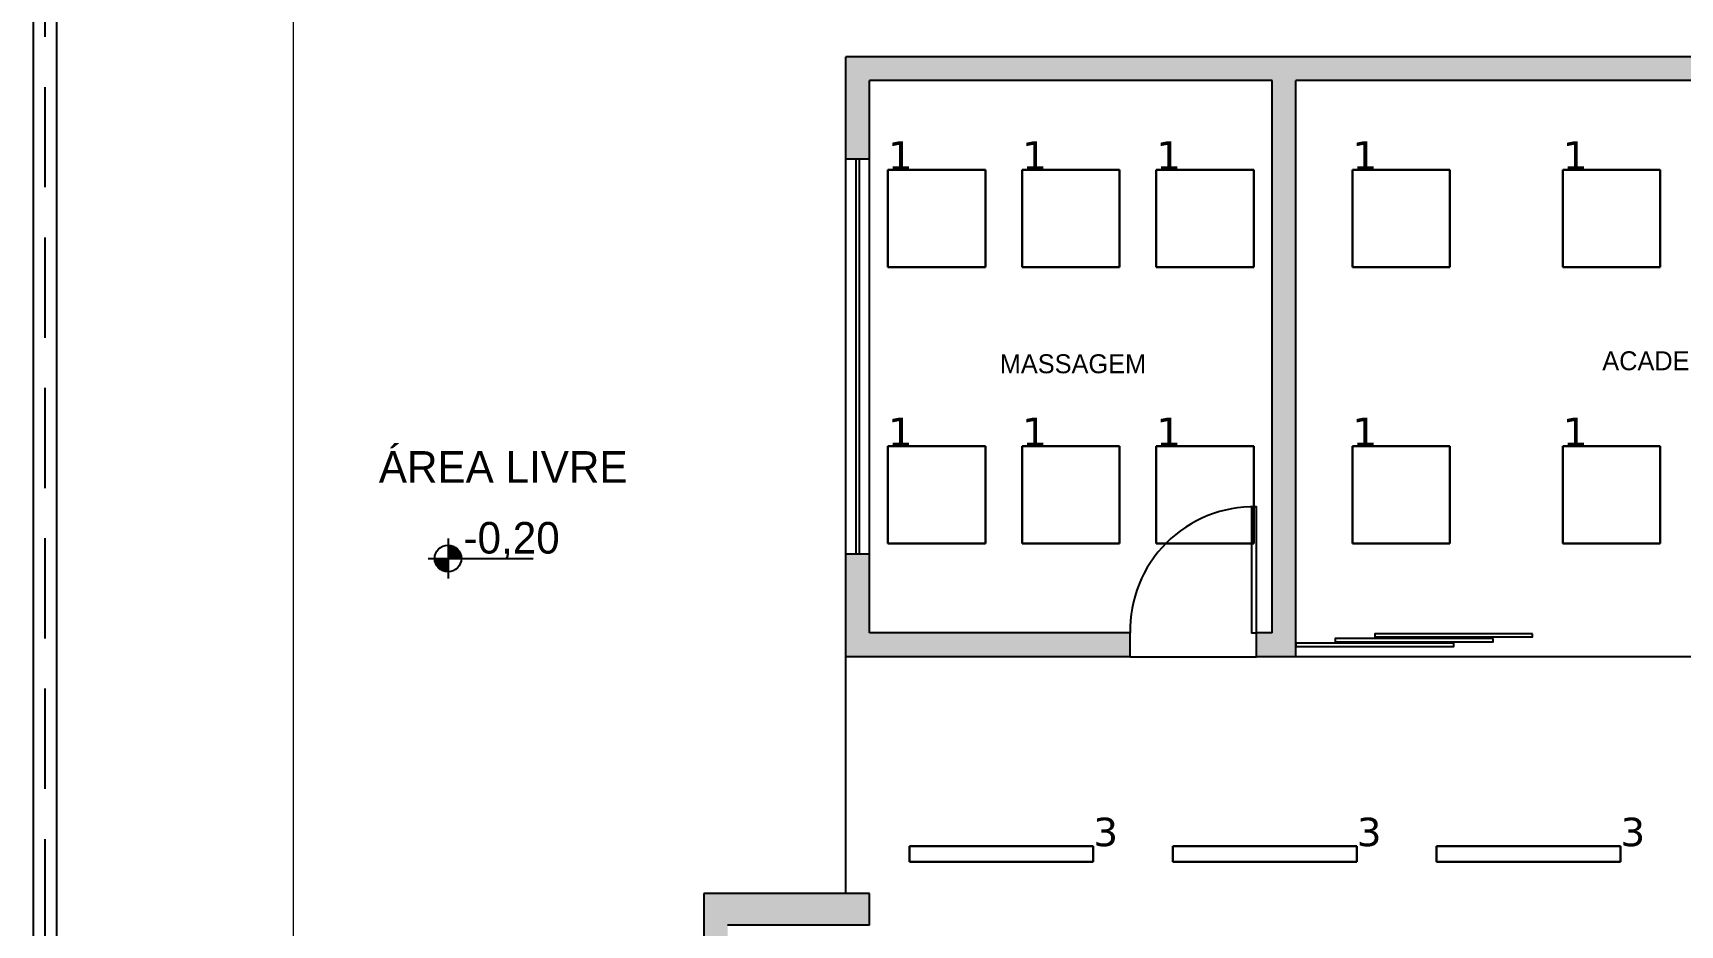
# Model space of a CAD drawing. Header units: metres. Extents: x 3021.9 to 3079.2, y 2067.5 to 2122.4.
# Drawn here: x 3021.86 to 3032.3, y 2108.43 to 2114.08 of the extents above; entities that cross this region are included whole.
import ezdxf

# ---------------------------------------------------------------- set-up
doc = ezdxf.new("R2010")
doc.units = ezdxf.units.M
doc.linetypes.add('HIDDEN', pattern=[9.525, 6.35, -3.175])
for name, color, linetype in [('1', 1, 'Continuous'), ('2', 44, 'Continuous'), ('3', 3, 'Continuous'), ('5', 5, 'Continuous'), ('projecao', 8, 'HIDDEN'), ('Texto', 44, 'Continuous')]:
    doc.layers.add(name, color=color, linetype=linetype)
doc.layers.add('DLX_LUM', color=7, linetype='Continuous', true_color=0x7f7f7f)
doc.layers.add('DLX_LUMKEY_IDX', color=7, linetype='Continuous', true_color=0x969696)
doc.styles.add('ROMANS', font='romans')
doc.styles.add('style1', font='GOTHIC.TTF')
doc.styles.add('TableTextStyle', font='')
doc.styles.get('TableTextStyle').set_extended_font_data('VERDANA.TTF')

# ---------------------------------------------------------------- blocks, each defined once
blk = doc.blocks.new('NIV_PL')
for p, q in [((0, 0.15), (0, -0.15)), ((-0.15, 0), (0.638, 0))]:
    blk.add_line(p, q)
at = {"const_width": 0.1}
for points in [[(-0.05, 0, 0.414214), (0, -0.05, 1)], [(0.05, 0, 0.414214), (0, 0.05, 1)]]:
    blk.add_lwpolyline(points, format="xyb", dxfattribs=at)
blk.add_circle((0, 0), 0.1)
at = {"color": 2, "style": 'ROMANS'}
blk.add_attdef('NIVEL', (0.116, 0.037), '', height=0.1, dxfattribs=at)

msp = doc.modelspace()

# ---------------------------------------------------------------- hatches: boundary and pattern name
at = {"linetype": 'Continuous'}
h = msp.add_hatch(color=251, dxfattribs=at)
h.paths.add_polyline_path([(3026.112, 2104.032), (3026.112, 2101.632), (3027.162, 2101.632), (3027.162, 2101.832), (3026.262, 2101.832), (3026.262, 2104.032)])
h.paths.add_polyline_path([(3026.112, 2108.632), (3026.112, 2106.532), (3027.012, 2106.532), (3027.012, 2106.682), (3026.262, 2106.682), (3026.262, 2107.282), (3027.012, 2107.282), (3027.012, 2107.432), (3026.262, 2107.432), (3026.262, 2108.432), (3027.162, 2108.432), (3027.162, 2108.632)])
h.paths.add_polyline_path([(3027.012, 2110.782), (3027.012, 2110.132), (3028.812, 2110.132), (3028.812, 2110.282), (3027.162, 2110.282), (3027.162, 2110.782)], flags=17)
h.paths.add_polyline_path([(3027.012, 2113.932), (3027.012, 2113.282), (3027.162, 2113.282), (3027.162, 2113.782), (3029.712, 2113.782), (3029.712, 2110.282), (3029.612, 2110.282), (3029.612, 2110.132), (3029.862, 2110.132), (3029.862, 2113.782), (3033.862, 2113.782), (3033.862, 2113.282), (3034.012, 2113.282), (3034.012, 2113.932)])
h.paths.add_polyline_path([(3033.312, 2100.132), (3033.312, 2099.982), (3033.862, 2099.982), (3033.862, 2097.482), (3032.937, 2097.482), (3032.937, 2097.332), (3034.012, 2097.332), (3034.012, 2100.132)])
h.paths.add_polyline_path([(3031.262, 2099.432), (3031.262, 2100.132), (3031.012, 2100.132), (3031.012, 2099.982), (3031.112, 2099.982), (3031.112, 2099.282), (3031.787, 2099.282), (3031.787, 2097.482), (3031.787, 2097.332), (3031.937, 2097.332), (3031.937, 2097.482), (3031.937, 2099.282), (3032.612, 2099.282), (3032.612, 2099.982), (3032.712, 2099.982), (3032.712, 2100.132), (3032.462, 2100.132), (3032.462, 2099.432)])
h.paths.add_polyline_path([(3029.612, 2100.132), (3029.612, 2099.982), (3029.712, 2099.982), (3029.712, 2097.482), (3027.162, 2097.482), (3027.162, 2097.982), (3027.012, 2097.982), (3027.012, 2097.332), (3030.787, 2097.332), (3030.787, 2097.482), (3029.862, 2097.482), (3029.862, 2099.982), (3030.412, 2099.982), (3030.412, 2100.132)])
h.paths.add_polyline_path([(3027.012, 2100.132), (3027.012, 2099.482), (3027.162, 2099.482), (3027.162, 2099.982), (3028.812, 2099.982), (3028.812, 2100.132)], flags=17)

# ---------------------------------------------------------------- linework, layer by layer
at = {"layer": '1', "linetype": 'Continuous', "lineweight": 13}
msp.add_line((3023.512, 2097.832), (3023.512, 2116.832), dxfattribs=at)
at = {"layer": '1'}
for p, q in [((3027.012, 2110.782), (3027.012, 2113.282)), ((3027.077, 2110.782), (3027.077, 2113.282)), ((3027.097, 2110.782), (3027.097, 2113.282)), ((3027.162, 2110.782), (3027.162, 2113.282)), ((3028.812, 2110.132), (3029.612, 2110.132))]:
    msp.add_line(p, q, dxfattribs=at)
at = {"layer": '1', "linetype": 'Continuous'}
for p, q in [((3027.012, 2108.632), (3027.012, 2110.132)), ((3032.862, 2110.132), (3029.862, 2110.132))]:
    msp.add_line(p, q, dxfattribs=at)
for points in [[(3030.862, 2110.217), (3029.862, 2110.217), (3029.862, 2110.197), (3030.862, 2110.197)], [(3031.112, 2110.247), (3030.112, 2110.247), (3030.112, 2110.227), (3031.112, 2110.227)], [(3031.362, 2110.277), (3030.362, 2110.277), (3030.362, 2110.257), (3031.362, 2110.257)]]:
    msp.add_lwpolyline(points, close=True, dxfattribs=at)
at = {"layer": '1'}
msp.add_arc((3029.597, 2110.297), 0.785, 88.9053, 181.0947, dxfattribs=at)
at = {"layer": '2'}
msp.add_lwpolyline([(3029.612, 2110.282), (3029.612, 2111.082), (3029.582, 2111.082), (3029.582, 2110.282)], close=True, dxfattribs=at)
at = {"layer": '3'}
for points in [[(3066.012, 2120.482), (3021.862, 2120.482), (3021.862, 2080.182), (3041.512, 2080.182)], [(3022.012, 2080.332), (3022.012, 2120.332)]]:
    msp.add_lwpolyline(points, dxfattribs=at)
at = {"layer": '5', "linetype": 'Continuous'}
for p, q in [((3027.012, 2113.282), (3027.012, 2113.932)), ((3034.012, 2113.932), (3027.012, 2113.932)), ((3027.162, 2113.282), (3027.162, 2113.782)), ((3029.712, 2113.782), (3027.162, 2113.782)), ((3029.712, 2110.282), (3029.712, 2113.782)), ((3029.862, 2110.132), (3029.862, 2113.782)), ((3033.862, 2113.782), (3029.862, 2113.782)), ((3027.162, 2113.282), (3027.012, 2113.282)), ((3027.012, 2110.132), (3027.012, 2110.782)), ((3027.162, 2110.782), (3027.012, 2110.782)), ((3027.162, 2110.282), (3027.162, 2110.782)), ((3028.812, 2110.282), (3027.162, 2110.282)), ((3029.712, 2110.282), (3029.612, 2110.282)), ((3028.812, 2110.132), (3027.012, 2110.132)), ((3029.862, 2110.132), (3029.612, 2110.132))]:
    msp.add_line(p, q, dxfattribs=at)
at = {"layer": '5'}
for p, q in [((3028.812, 2110.132), (3028.812, 2110.282)), ((3029.612, 2110.132), (3029.612, 2110.282)), ((3026.112, 2108.632), (3026.112, 2106.532)), ((3027.162, 2108.632), (3026.112, 2108.632)), ((3027.162, 2108.432), (3027.162, 2108.632)), ((3027.162, 2108.432), (3026.262, 2108.432))]:
    msp.add_line(p, q, dxfattribs=at)
at = {"layer": 'DLX_LUM'}
for points in [[(3027.278, 2112.599, 0), (3027.278, 2113.216, 0)], [(3027.278, 2113.216, 0), (3027.278, 2113.216, 0)], [(3027.278, 2113.216, 0), (3027.278, 2112.599, 0)], [(3027.278, 2113.216, 0), (3027.895, 2113.216, 0)], [(3027.895, 2113.216, 0), (3027.278, 2113.216, 0)], [(3027.278, 2113.216, 0), (3027.278, 2113.216, 0)], [(3027.895, 2113.216, 0), (3027.278, 2113.216, 0)], [(3027.278, 2113.216, 0), (3027.278, 2112.599, 0)], [(3027.278, 2112.599, 0), (3027.278, 2113.216, 0)], [(3027.278, 2113.216, 0), (3027.895, 2113.216, 0)], [(3027.895, 2113.216, 0), (3027.895, 2113.216, 0)], [(3027.895, 2113.216, 0), (3027.895, 2112.599, 0)], [(3027.895, 2112.599, 0), (3027.895, 2113.216, 0)], [(3027.895, 2113.216, 0), (3027.895, 2113.216, 0)], [(3027.895, 2112.599, 0), (3027.895, 2113.216, 0)], [(3027.895, 2113.216, 0), (3027.895, 2112.599, 0)], [(3028.128, 2112.599, 0), (3028.128, 2113.216, 0)], [(3028.128, 2113.216, 0), (3028.128, 2113.216, 0)], [(3028.128, 2113.216, 0), (3028.128, 2112.599, 0)], [(3028.128, 2113.216, 0), (3028.745, 2113.216, 0)], [(3028.745, 2113.216, 0), (3028.128, 2113.216, 0)], [(3028.128, 2113.216, 0), (3028.128, 2113.216, 0)], [(3028.745, 2113.216, 0), (3028.128, 2113.216, 0)], [(3028.128, 2113.216, 0), (3028.128, 2112.599, 0)], [(3028.128, 2112.599, 0), (3028.128, 2113.216, 0)], [(3028.128, 2113.216, 0), (3028.745, 2113.216, 0)], [(3028.745, 2113.216, 0), (3028.745, 2113.216, 0)], [(3028.745, 2113.216, 0), (3028.745, 2112.599, 0)], [(3028.745, 2112.599, 0), (3028.745, 2113.216, 0)], [(3028.745, 2113.216, 0), (3028.745, 2113.216, 0)], [(3028.745, 2112.599, 0), (3028.745, 2113.216, 0)], [(3028.745, 2113.216, 0), (3028.745, 2112.599, 0)], [(3028.978, 2112.599, 0), (3028.978, 2113.216, 0)], [(3028.978, 2113.216, 0), (3028.978, 2113.216, 0)], [(3028.978, 2113.216, 0), (3028.978, 2112.599, 0)], [(3028.978, 2113.216, 0), (3029.595, 2113.216, 0)], [(3029.595, 2113.216, 0), (3028.978, 2113.216, 0)], [(3028.978, 2113.216, 0), (3028.978, 2113.216, 0)], [(3029.595, 2113.216, 0), (3028.978, 2113.216, 0)], [(3028.978, 2113.216, 0), (3028.978, 2112.599, 0)], [(3028.978, 2112.599, 0), (3028.978, 2113.216, 0)], [(3028.978, 2113.216, 0), (3029.595, 2113.216, 0)], [(3029.595, 2113.216, 0), (3029.595, 2113.216, 0)], [(3029.595, 2113.216, 0), (3029.595, 2112.599, 0)], [(3029.595, 2112.599, 0), (3029.595, 2113.216, 0)], [(3029.595, 2113.216, 0), (3029.595, 2113.216, 0)], [(3029.595, 2112.599, 0), (3029.595, 2113.216, 0)], [(3029.595, 2113.216, 0), (3029.595, 2112.599, 0)], [(3030.22, 2112.599, 0), (3030.22, 2113.216, 0)], [(3030.22, 2113.216, 0), (3030.22, 2113.216, 0)], [(3030.22, 2113.216, 0), (3030.22, 2112.599, 0)], [(3030.22, 2113.216, 0), (3030.837, 2113.216, 0)], [(3030.837, 2113.216, 0), (3030.22, 2113.216, 0)], [(3030.22, 2113.216, 0), (3030.22, 2113.216, 0)], [(3030.837, 2113.216, 0), (3030.22, 2113.216, 0)], [(3030.22, 2113.216, 0), (3030.22, 2112.599, 0)], [(3030.22, 2112.599, 0), (3030.22, 2113.216, 0)], [(3030.22, 2113.216, 0), (3030.837, 2113.216, 0)], [(3030.837, 2113.216, 0), (3030.837, 2113.216, 0)], [(3030.837, 2113.216, 0), (3030.837, 2112.599, 0)], [(3030.837, 2112.599, 0), (3030.837, 2113.216, 0)], [(3030.837, 2113.216, 0), (3030.837, 2113.216, 0)], [(3030.837, 2112.599, 0), (3030.837, 2113.216, 0)], [(3030.837, 2113.216, 0), (3030.837, 2112.599, 0)], [(3031.553, 2112.599, 0), (3031.553, 2113.216, 0)], [(3031.553, 2113.216, 0), (3031.553, 2113.216, 0)], [(3031.553, 2113.216, 0), (3031.553, 2112.599, 0)], [(3031.553, 2113.216, 0), (3032.17, 2113.216, 0)], [(3032.17, 2113.216, 0), (3031.553, 2113.216, 0)], [(3031.553, 2113.216, 0), (3031.553, 2113.216, 0)], [(3032.17, 2113.216, 0), (3031.553, 2113.216, 0)], [(3031.553, 2113.216, 0), (3031.553, 2112.599, 0)], [(3031.553, 2112.599, 0), (3031.553, 2113.216, 0)], [(3031.553, 2113.216, 0), (3032.17, 2113.216, 0)], [(3032.17, 2113.216, 0), (3032.17, 2113.216, 0)], [(3032.17, 2113.216, 0), (3032.17, 2112.599, 0)], [(3032.17, 2112.599, 0), (3032.17, 2113.216, 0)], [(3032.17, 2113.216, 0), (3032.17, 2113.216, 0)], [(3032.17, 2112.599, 0), (3032.17, 2113.216, 0)], [(3032.17, 2113.216, 0), (3032.17, 2112.599, 0)], [(3027.895, 2112.599, 0), (3027.278, 2112.599, 0)], [(3027.278, 2112.599, 0), (3027.278, 2112.599, 0)], [(3027.278, 2112.599, 0), (3027.895, 2112.599, 0)], [(3027.278, 2112.599, 0), (3027.278, 2112.599, 0)], [(3027.278, 2112.599, 0), (3027.895, 2112.599, 0)], [(3027.895, 2112.599, 0), (3027.278, 2112.599, 0)], [(3027.895, 2112.599, 0), (3027.895, 2112.599, 0)], [(3027.895, 2112.599, 0), (3027.895, 2112.599, 0)], [(3028.745, 2112.599, 0), (3028.128, 2112.599, 0)], [(3028.128, 2112.599, 0), (3028.128, 2112.599, 0)], [(3028.128, 2112.599, 0), (3028.745, 2112.599, 0)], [(3028.128, 2112.599, 0), (3028.128, 2112.599, 0)], [(3028.128, 2112.599, 0), (3028.745, 2112.599, 0)], [(3028.745, 2112.599, 0), (3028.128, 2112.599, 0)], [(3028.745, 2112.599, 0), (3028.745, 2112.599, 0)], [(3028.745, 2112.599, 0), (3028.745, 2112.599, 0)], [(3029.595, 2112.599, 0), (3028.978, 2112.599, 0)], [(3028.978, 2112.599, 0), (3028.978, 2112.599, 0)], [(3028.978, 2112.599, 0), (3029.595, 2112.599, 0)], [(3028.978, 2112.599, 0), (3028.978, 2112.599, 0)], [(3028.978, 2112.599, 0), (3029.595, 2112.599, 0)], [(3029.595, 2112.599, 0), (3028.978, 2112.599, 0)], [(3029.595, 2112.599, 0), (3029.595, 2112.599, 0)], [(3029.595, 2112.599, 0), (3029.595, 2112.599, 0)], [(3030.837, 2112.599, 0), (3030.22, 2112.599, 0)], [(3030.22, 2112.599, 0), (3030.22, 2112.599, 0)], [(3030.22, 2112.599, 0), (3030.837, 2112.599, 0)], [(3030.22, 2112.599, 0), (3030.22, 2112.599, 0)], [(3030.22, 2112.599, 0), (3030.837, 2112.599, 0)], [(3030.837, 2112.599, 0), (3030.22, 2112.599, 0)], [(3030.837, 2112.599, 0), (3030.837, 2112.599, 0)], [(3030.837, 2112.599, 0), (3030.837, 2112.599, 0)], [(3032.17, 2112.599, 0), (3031.553, 2112.599, 0)], [(3031.553, 2112.599, 0), (3031.553, 2112.599, 0)], [(3031.553, 2112.599, 0), (3032.17, 2112.599, 0)], [(3031.553, 2112.599, 0), (3031.553, 2112.599, 0)], [(3031.553, 2112.599, 0), (3032.17, 2112.599, 0)], [(3032.17, 2112.599, 0), (3031.553, 2112.599, 0)], [(3032.17, 2112.599, 0), (3032.17, 2112.599, 0)], [(3032.17, 2112.599, 0), (3032.17, 2112.599, 0)], [(3027.278, 2110.849, 0), (3027.278, 2111.466, 0)], [(3027.278, 2111.466, 0), (3027.278, 2111.466, 0)], [(3027.278, 2111.466, 0), (3027.278, 2110.849, 0)], [(3027.278, 2111.466, 0), (3027.895, 2111.466, 0)], [(3027.895, 2111.466, 0), (3027.278, 2111.466, 0)], [(3027.278, 2111.466, 0), (3027.278, 2111.466, 0)], [(3027.895, 2111.466, 0), (3027.278, 2111.466, 0)], [(3027.278, 2111.466, 0), (3027.278, 2110.849, 0)], [(3027.278, 2110.849, 0), (3027.278, 2111.466, 0)], [(3027.278, 2111.466, 0), (3027.895, 2111.466, 0)], [(3027.895, 2111.466, 0), (3027.895, 2111.466, 0)], [(3027.895, 2111.466, 0), (3027.895, 2110.849, 0)], [(3027.895, 2110.849, 0), (3027.895, 2111.466, 0)], [(3027.895, 2111.466, 0), (3027.895, 2111.466, 0)], [(3027.895, 2110.849, 0), (3027.895, 2111.466, 0)], [(3027.895, 2111.466, 0), (3027.895, 2110.849, 0)], [(3028.128, 2110.849, 0), (3028.128, 2111.466, 0)], [(3028.128, 2111.466, 0), (3028.128, 2111.466, 0)], [(3028.128, 2111.466, 0), (3028.128, 2110.849, 0)], [(3028.128, 2111.466, 0), (3028.745, 2111.466, 0)], [(3028.745, 2111.466, 0), (3028.128, 2111.466, 0)], [(3028.128, 2111.466, 0), (3028.128, 2111.466, 0)], [(3028.745, 2111.466, 0), (3028.128, 2111.466, 0)], [(3028.128, 2111.466, 0), (3028.128, 2110.849, 0)], [(3028.128, 2110.849, 0), (3028.128, 2111.466, 0)], [(3028.128, 2111.466, 0), (3028.745, 2111.466, 0)], [(3028.745, 2111.466, 0), (3028.745, 2111.466, 0)], [(3028.745, 2111.466, 0), (3028.745, 2110.849, 0)], [(3028.745, 2110.849, 0), (3028.745, 2111.466, 0)], [(3028.745, 2111.466, 0), (3028.745, 2111.466, 0)], [(3028.745, 2110.849, 0), (3028.745, 2111.466, 0)], [(3028.745, 2111.466, 0), (3028.745, 2110.849, 0)], [(3028.978, 2110.849, 0), (3028.978, 2111.466, 0)], [(3028.978, 2111.466, 0), (3028.978, 2111.466, 0)], [(3028.978, 2111.466, 0), (3028.978, 2110.849, 0)], [(3028.978, 2111.466, 0), (3029.595, 2111.466, 0)], [(3029.595, 2111.466, 0), (3028.978, 2111.466, 0)], [(3028.978, 2111.466, 0), (3028.978, 2111.466, 0)], [(3029.595, 2111.466, 0), (3028.978, 2111.466, 0)], [(3028.978, 2111.466, 0), (3028.978, 2110.849, 0)], [(3028.978, 2110.849, 0), (3028.978, 2111.466, 0)], [(3028.978, 2111.466, 0), (3029.595, 2111.466, 0)], [(3029.595, 2111.466, 0), (3029.595, 2111.466, 0)], [(3029.595, 2111.466, 0), (3029.595, 2110.849, 0)], [(3029.595, 2110.849, 0), (3029.595, 2111.466, 0)], [(3029.595, 2111.466, 0), (3029.595, 2111.466, 0)], [(3029.595, 2110.849, 0), (3029.595, 2111.466, 0)], [(3029.595, 2111.466, 0), (3029.595, 2110.849, 0)], [(3030.22, 2110.849, 0), (3030.22, 2111.466, 0)], [(3030.22, 2111.466, 0), (3030.22, 2111.466, 0)], [(3030.22, 2111.466, 0), (3030.22, 2110.849, 0)], [(3030.22, 2111.466, 0), (3030.837, 2111.466, 0)], [(3030.837, 2111.466, 0), (3030.22, 2111.466, 0)], [(3030.22, 2111.466, 0), (3030.22, 2111.466, 0)], [(3030.837, 2111.466, 0), (3030.22, 2111.466, 0)], [(3030.22, 2111.466, 0), (3030.22, 2110.849, 0)], [(3030.22, 2110.849, 0), (3030.22, 2111.466, 0)], [(3030.22, 2111.466, 0), (3030.837, 2111.466, 0)], [(3030.837, 2111.466, 0), (3030.837, 2111.466, 0)], [(3030.837, 2111.466, 0), (3030.837, 2110.849, 0)], [(3030.837, 2110.849, 0), (3030.837, 2111.466, 0)], [(3030.837, 2111.466, 0), (3030.837, 2111.466, 0)], [(3030.837, 2110.849, 0), (3030.837, 2111.466, 0)], [(3030.837, 2111.466, 0), (3030.837, 2110.849, 0)], [(3031.553, 2110.849, 0), (3031.553, 2111.466, 0)], [(3031.553, 2111.466, 0), (3031.553, 2111.466, 0)], [(3031.553, 2111.466, 0), (3031.553, 2110.849, 0)], [(3031.553, 2111.466, 0), (3032.17, 2111.466, 0)], [(3032.17, 2111.466, 0), (3031.553, 2111.466, 0)], [(3031.553, 2111.466, 0), (3031.553, 2111.466, 0)], [(3032.17, 2111.466, 0), (3031.553, 2111.466, 0)], [(3031.553, 2111.466, 0), (3031.553, 2110.849, 0)], [(3031.553, 2110.849, 0), (3031.553, 2111.466, 0)], [(3031.553, 2111.466, 0), (3032.17, 2111.466, 0)], [(3032.17, 2111.466, 0), (3032.17, 2111.466, 0)], [(3032.17, 2111.466, 0), (3032.17, 2110.849, 0)], [(3032.17, 2110.849, 0), (3032.17, 2111.466, 0)], [(3032.17, 2111.466, 0), (3032.17, 2111.466, 0)], [(3032.17, 2110.849, 0), (3032.17, 2111.466, 0)], [(3032.17, 2111.466, 0), (3032.17, 2110.849, 0)], [(3027.895, 2110.849, 0), (3027.278, 2110.849, 0)], [(3027.278, 2110.849, 0), (3027.278, 2110.849, 0)], [(3027.278, 2110.849, 0), (3027.895, 2110.849, 0)], [(3027.278, 2110.849, 0), (3027.278, 2110.849, 0)], [(3027.278, 2110.849, 0), (3027.895, 2110.849, 0)], [(3027.895, 2110.849, 0), (3027.278, 2110.849, 0)], [(3027.895, 2110.849, 0), (3027.895, 2110.849, 0)], [(3027.895, 2110.849, 0), (3027.895, 2110.849, 0)], [(3028.745, 2110.849, 0), (3028.128, 2110.849, 0)], [(3028.128, 2110.849, 0), (3028.128, 2110.849, 0)], [(3028.128, 2110.849, 0), (3028.745, 2110.849, 0)], [(3028.128, 2110.849, 0), (3028.128, 2110.849, 0)], [(3028.128, 2110.849, 0), (3028.745, 2110.849, 0)], [(3028.745, 2110.849, 0), (3028.128, 2110.849, 0)], [(3028.745, 2110.849, 0), (3028.745, 2110.849, 0)], [(3028.745, 2110.849, 0), (3028.745, 2110.849, 0)], [(3029.595, 2110.849, 0), (3028.978, 2110.849, 0)], [(3028.978, 2110.849, 0), (3028.978, 2110.849, 0)], [(3028.978, 2110.849, 0), (3029.595, 2110.849, 0)], [(3028.978, 2110.849, 0), (3028.978, 2110.849, 0)], [(3028.978, 2110.849, 0), (3029.595, 2110.849, 0)], [(3029.595, 2110.849, 0), (3028.978, 2110.849, 0)], [(3029.595, 2110.849, 0), (3029.595, 2110.849, 0)], [(3029.595, 2110.849, 0), (3029.595, 2110.849, 0)], [(3030.837, 2110.849, 0), (3030.22, 2110.849, 0)], [(3030.22, 2110.849, 0), (3030.22, 2110.849, 0)], [(3030.22, 2110.849, 0), (3030.837, 2110.849, 0)], [(3030.22, 2110.849, 0), (3030.22, 2110.849, 0)], [(3030.22, 2110.849, 0), (3030.837, 2110.849, 0)], [(3030.837, 2110.849, 0), (3030.22, 2110.849, 0)], [(3030.837, 2110.849, 0), (3030.837, 2110.849, 0)], [(3030.837, 2110.849, 0), (3030.837, 2110.849, 0)], [(3032.17, 2110.849, 0), (3031.553, 2110.849, 0)], [(3031.553, 2110.849, 0), (3031.553, 2110.849, 0)], [(3031.553, 2110.849, 0), (3032.17, 2110.849, 0)], [(3031.553, 2110.849, 0), (3031.553, 2110.849, 0)], [(3031.553, 2110.849, 0), (3032.17, 2110.849, 0)], [(3032.17, 2110.849, 0), (3031.553, 2110.849, 0)], [(3032.17, 2110.849, 0), (3032.17, 2110.849, 0)], [(3032.17, 2110.849, 0), (3032.17, 2110.849, 0)], [(3027.414, 2108.832, 0), (3027.414, 2108.932, 0)], [(3027.414, 2108.932, 0), (3027.414, 2108.932, 0)], [(3027.414, 2108.932, 0), (3027.414, 2108.832, 0)], [(3027.414, 2108.932, 0), (3028.579, 2108.932, 0)], [(3028.579, 2108.932, 0), (3027.414, 2108.932, 0)], [(3027.414, 2108.932, 0), (3027.414, 2108.932, 0)], [(3027.414, 2108.932, 0), (3027.414, 2108.832, 0)], [(3028.579, 2108.932, 0), (3027.414, 2108.932, 0)], [(3027.414, 2108.832, 0), (3027.414, 2108.932, 0)], [(3027.414, 2108.932, 0), (3028.579, 2108.932, 0)], [(3028.579, 2108.932, 0), (3028.579, 2108.832, 0)], [(3028.579, 2108.832, 0), (3028.579, 2108.932, 0)], [(3028.579, 2108.932, 0), (3028.579, 2108.932, 0)], [(3028.579, 2108.932, 0), (3028.579, 2108.932, 0)], [(3028.579, 2108.832, 0), (3028.579, 2108.932, 0)], [(3028.579, 2108.932, 0), (3028.579, 2108.832, 0)], [(3029.083, 2108.832, 0), (3029.083, 2108.932, 0)], [(3029.083, 2108.932, 0), (3029.083, 2108.932, 0)], [(3029.083, 2108.932, 0), (3029.083, 2108.832, 0)], [(3029.083, 2108.932, 0), (3030.248, 2108.932, 0)], [(3030.248, 2108.932, 0), (3029.083, 2108.932, 0)], [(3029.083, 2108.932, 0), (3029.083, 2108.932, 0)], [(3029.083, 2108.932, 0), (3029.083, 2108.832, 0)], [(3030.248, 2108.932, 0), (3029.083, 2108.932, 0)], [(3029.083, 2108.832, 0), (3029.083, 2108.932, 0)], [(3029.083, 2108.932, 0), (3030.248, 2108.932, 0)], [(3030.248, 2108.932, 0), (3030.248, 2108.832, 0)], [(3030.248, 2108.832, 0), (3030.248, 2108.932, 0)], [(3030.248, 2108.932, 0), (3030.248, 2108.932, 0)], [(3030.248, 2108.932, 0), (3030.248, 2108.932, 0)], [(3030.248, 2108.832, 0), (3030.248, 2108.932, 0)], [(3030.248, 2108.932, 0), (3030.248, 2108.832, 0)], [(3030.753, 2108.832, 0), (3030.753, 2108.932, 0)], [(3030.753, 2108.932, 0), (3030.753, 2108.932, 0)], [(3030.753, 2108.932, 0), (3030.753, 2108.832, 0)], [(3030.753, 2108.932, 0), (3031.918, 2108.932, 0)], [(3031.918, 2108.932, 0), (3030.753, 2108.932, 0)], [(3030.753, 2108.932, 0), (3030.753, 2108.932, 0)], [(3030.753, 2108.932, 0), (3030.753, 2108.832, 0)], [(3031.918, 2108.932, 0), (3030.753, 2108.932, 0)], [(3030.753, 2108.832, 0), (3030.753, 2108.932, 0)], [(3030.753, 2108.932, 0), (3031.918, 2108.932, 0)], [(3031.918, 2108.932, 0), (3031.918, 2108.832, 0)], [(3031.918, 2108.832, 0), (3031.918, 2108.932, 0)], [(3031.918, 2108.932, 0), (3031.918, 2108.932, 0)], [(3031.918, 2108.932, 0), (3031.918, 2108.932, 0)], [(3031.918, 2108.832, 0), (3031.918, 2108.932, 0)], [(3031.918, 2108.932, 0), (3031.918, 2108.832, 0)], [(3028.579, 2108.832, 0), (3027.414, 2108.832, 0)], [(3027.414, 2108.832, 0), (3027.414, 2108.832, 0)], [(3027.414, 2108.832, 0), (3028.579, 2108.832, 0)], [(3027.414, 2108.832, 0), (3027.414, 2108.832, 0)], [(3027.414, 2108.832, 0), (3028.579, 2108.832, 0)], [(3028.579, 2108.832, 0), (3027.414, 2108.832, 0)], [(3028.579, 2108.832, 0), (3028.579, 2108.832, 0)], [(3028.579, 2108.832, 0), (3028.579, 2108.832, 0)], [(3030.248, 2108.832, 0), (3029.083, 2108.832, 0)], [(3029.083, 2108.832, 0), (3029.083, 2108.832, 0)], [(3029.083, 2108.832, 0), (3030.248, 2108.832, 0)], [(3029.083, 2108.832, 0), (3029.083, 2108.832, 0)], [(3029.083, 2108.832, 0), (3030.248, 2108.832, 0)], [(3030.248, 2108.832, 0), (3029.083, 2108.832, 0)], [(3030.248, 2108.832, 0), (3030.248, 2108.832, 0)], [(3030.248, 2108.832, 0), (3030.248, 2108.832, 0)], [(3031.918, 2108.832, 0), (3030.753, 2108.832, 0)], [(3030.753, 2108.832, 0), (3030.753, 2108.832, 0)], [(3030.753, 2108.832, 0), (3031.918, 2108.832, 0)], [(3030.753, 2108.832, 0), (3030.753, 2108.832, 0)], [(3030.753, 2108.832, 0), (3031.918, 2108.832, 0)], [(3031.918, 2108.832, 0), (3030.753, 2108.832, 0)], [(3031.918, 2108.832, 0), (3031.918, 2108.832, 0)], [(3031.918, 2108.832, 0), (3031.918, 2108.832, 0)]]:
    msp.add_polyline3d(points, dxfattribs=at)
at = {"layer": 'projecao', "ltscale": 0.1}
msp.add_lwpolyline([(3041.512, 2080.257), (3053.937, 2080.257), (3053.937, 2068.757), (3079.087, 2068.757), (3079.087, 2120.407), (3021.937, 2120.407), (3021.937, 2080.257), (3041.512, 2080.257)], dxfattribs=at)

# ---------------------------------------------------------------- block references
at = {"layer": 'Texto', "linetype": 'Continuous', "ltscale": 0.4}
ref = msp.add_blockref('NIV_PL', (3024.491, 2110.754), dxfattribs=dict(at, xscale=0.8446215679939147, yscale=0.8446215679939147, zscale=0.8446215679939147))
ref.add_attrib('NIVEL', '-0,20', (3024.589, 2110.785), dxfattribs={"layer": '0', "height": 0.2, "style": 'style1'})

# ---------------------------------------------------------------- texts
at = {"layer": 'DLX_LUMKEY_IDX', "style": 'TableTextStyle'}
for s, p in [('1', (3027.278, 2113.216)), ('1', (3028.128, 2113.216)), ('1', (3028.978, 2113.216)), ('1', (3030.22, 2113.216)), ('1', (3031.553, 2113.216)), ('1', (3027.278, 2111.466)), ('1', (3028.128, 2111.466)), ('1', (3028.978, 2111.466)), ('1', (3030.22, 2111.466)), ('1', (3031.553, 2111.466)), ('3', (3028.579, 2108.932)), ('3', (3030.248, 2108.932)), ('3', (3031.918, 2108.932))]:
    msp.add_text(s, height=0.18, dxfattribs=at).set_placement(p)
at = {"layer": 'Texto', "attachment_point": 1, "style": 'style1'}
for s, insert, char_height, width in [('\\pxi7.8492;{\\H2.4x;MASSAGEM}', (3027.594, 2112.047), 0.05, 1.72273), ('\\pxi8.1894;{\\H2.4x;ACADEMIA}', (3031.394, 2112.066), 0.05, 1.72273), ('\\pi1.72273;{\\H2.4x;\\P\\pi0.97481;\\H0.83333x;ÁREA LIVRE}', (3023.078, 2111.834), 0.1, 3.44546)]:
    msp.add_mtext(s, dxfattribs=dict(at, insert=insert, char_height=char_height, width=width))

doc.saveas('drawing.dxf')
